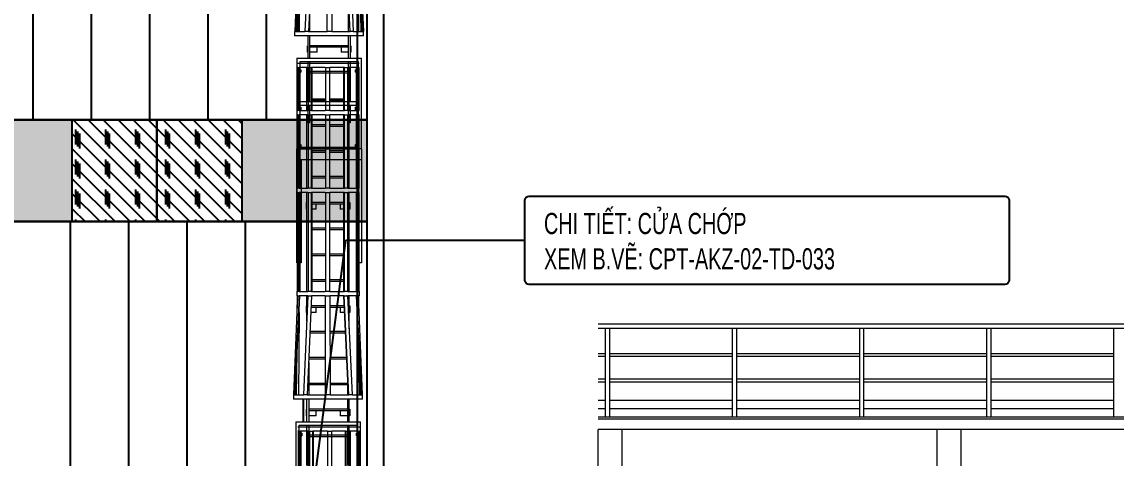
# Model space of a CAD drawing. Header units: inches. Extents: x 340055 to 349452, y -34649 to -30845.
# Drawn here: x 347370 to 347499.1, y -32048.1 to -31996.7 of the extents above; entities that cross this region are included whole.
import ezdxf

# ---------------------------------------------------------------- set-up
doc = ezdxf.new("R2010")
doc.units = ezdxf.units.IN
doc.header["$MEASUREMENT"] = 0
for name, color, linetype in [('3', 3, 'Continuous'), ('AZNB-BN-TL-A- X- POWDER ELEVATION X W$0$TL- Steel Platform Structure', 30, 'Continuous'), ('flashing', 6, 'Continuous'), ('ROOFING', 4, 'Continuous')]:
    doc.layers.add(name, color=color, linetype=linetype)
for name, color, linetype, lineweight in [('AZNB-BN-TL-A- X- POWDER ELEVATION X W$0$Q-SPCQ', 91, 'Continuous', 9), ('AZNB-BN-TL-A- X- POWDER ELEVATION X W$0$TL- LOUVER', 40, 'Continuous', 15), ('AZNB-BN-TL-A- X- POWDER ELEVATION X W$0$TL-PILING', 147, 'Continuous', 15)]:
    doc.layers.add(name, color=color, linetype=linetype, lineweight=lineweight)
doc.styles.add('ST1H', font='vnshxh.shx', dxfattribs={"width": 0.7})
doc.dimstyles.new('3', dxfattribs={"dimtxt": 3.5, "dimasz": 1.8, "dimexe": 1, "dimexo": 0, "dimgap": 1, "dimtad": 1, "dimdec": 0, "dimlfac": 3, "dimzin": 0, "dimdsep": 46, "dimtxsty": 'ST1H', "dimblk": 'OBLIQUE', "dimcen": 1, "dimdle": 1, "dimclrd": 8, "dimclre": 8, "dimclrt": 3, "dimadec": 0, "dimazin": 0, "dimtfac": 1, "dimtdec": 0, "dimtix": 1, "dimtofl": 0, "dimtmove": 1, "dimatfit": 3, "dimfxl": 0, "dimtolj": 1, "dimtzin": 0, "dimlwd": -1, "dimlwe": -1, "dimarcsym": 0})
pattern_1 = [(135, (0, 0), (-0.8838835, -0.8838835), []), (270, (6e-17, 0.884), (3.535534, -2e-16), [1.767767, -1.767767]), (270, (-0.221, 1.105), (3.535534, -2e-16), [1.767767, -1.767767]), (270, (-0.442, 1.326), (3.535534, -2e-16), [1.767767, -1.767767])]

# ---------------------------------------------------------------- blocks, each defined once
blk = doc.blocks.new('AZNB-BN-TL-A- X- POWDER ELEVATION X W$0$Ladder-Precision_Ladders-Fixed_Ladder_With_Cage_and_Rest_Platform - Fixed Ladder With Cage_ Walk-Thru _ Rest Platform-3366971-Section 74')
at = {"layer": 'AZNB-BN-TL-A- X- POWDER ELEVATION X W$0$Q-SPCQ', "color": 8}
for p, q in [((-36365, 14198), (-36365, 14148)), ((-36365, 14198), (-35628, 14198)), ((-36353, 14148), (-36365, 14148)), ((-36358, 13640), (-36358, 14148)), ((-36352, 14148), (-36336, 14148)), ((-36352, 14148), (-36352, 13640)), ((-36336, 13640), (-36336, 14148)), ((-36234, 14148), (-36336, 14148)), ((-36330, 14148), (-36330, 13640)), ((-36330, 14122), (-36318, 14122)), ((-36330, 14091), (-36318, 14091)), ((-36318, 14122), (-36318, 14091)), ((-36246, 13640), (-36246, 14148)), ((-36233, 14148), (-36211, 14148)), ((-36233, 14148), (-36233, 13640)), ((-36210, 14148), (-36192, 14148)), ((-36029, 14148), (-36193, 14148)), ((-36192, 13640), (-36192, 14148)), ((-36189, 14148), (-36189, 13640)), ((-36027, 14148), (-35977, 14148)), ((-36027, 14148), (-36027, 13640)), ((-35977, 13640), (-35977, 14148)), ((-35804, 14148), (-35977, 14148)), ((-35809, 13640), (-35809, 14148)), ((-35805, 14148), (-35780, 14148)), ((-35805, 14148), (-35805, 13640)), ((-35780, 14148), (-35763, 14148)), ((-35763, 13640), (-35763, 14148)), ((-35655, 14148), (-35763, 14148)), ((-35746, 13640), (-35746, 14148)), ((-35674, 14091), (-35674, 14122)), ((-35674, 14122), (-35662, 14122)), ((-35674, 14091), (-35662, 14091)), ((-35662, 13640), (-35662, 14148)), ((-35656, 14148), (-35639, 14148)), ((-35656, 14148), (-35656, 13640)), ((-35639, 13640), (-35639, 14148)), ((-35628, 14148), (-35639, 14148)), ((-35635, 14148), (-35635, 13640)), ((-36189, 13780), (-36027, 13780)), ((-36189, 13761), (-36027, 13761)), ((-35977, 13780), (-35809, 13780)), ((-35977, 13761), (-35809, 13761)), ((-36365, 13640), (-36365, 13589)), ((-36365, 13640), (-36353, 13640)), ((-36353, 13589), (-36365, 13589)), ((-36358, 12725), (-36358, 13589)), ((-36336, 13640), (-36352, 13640)), ((-36352, 13589), (-36336, 13589)), ((-36352, 13589), (-36352, 12725)), ((-36336, 13640), (-36234, 13640)), ((-36336, 12725), (-36336, 13589)), ((-36234, 13589), (-36336, 13589)), ((-36330, 13681), (-36318, 13681)), ((-36330, 13649), (-36318, 13649)), ((-36330, 13589), (-36330, 12725)), ((-36318, 13681), (-36318, 13649)), ((-36246, 12725), (-36246, 13589)), ((-36211, 13640), (-36233, 13640)), ((-36233, 13589), (-36211, 13589)), ((-36233, 13589), (-36233, 12725)), ((-36192, 13640), (-36210, 13640)), ((-36210, 13589), (-36192, 13589)), ((-36193, 13640), (-36029, 13640)), ((-36029, 13589), (-36193, 13589)), ((-36192, 12725), (-36192, 13589)), ((-36189, 13589), (-36189, 12725)), ((-35977, 13640), (-36027, 13640)), ((-36027, 13589), (-35977, 13589)), ((-36027, 13589), (-36027, 12725)), ((-35977, 13640), (-35804, 13640)), ((-35977, 12725), (-35977, 13589)), ((-35804, 13589), (-35977, 13589)), ((-35809, 12725), (-35809, 13589)), ((-35780, 13640), (-35805, 13640)), ((-35805, 13589), (-35780, 13589)), ((-35805, 13589), (-35805, 12725)), ((-35763, 13640), (-35780, 13640)), ((-35780, 13589), (-35763, 13589)), ((-35763, 13640), (-35655, 13640)), ((-35763, 12725), (-35763, 13589)), ((-35655, 13589), (-35763, 13589)), ((-35746, 12725), (-35746, 13589)), ((-35674, 13649), (-35674, 13681)), ((-35674, 13681), (-35662, 13681)), ((-35674, 13649), (-35662, 13649)), ((-35662, 12725), (-35662, 13589)), ((-35639, 13640), (-35656, 13640)), ((-35656, 13589), (-35639, 13589)), ((-35656, 13589), (-35656, 12725)), ((-35639, 13640), (-35628, 13640)), ((-35639, 12725), (-35639, 13589)), ((-35628, 13589), (-35639, 13589)), ((-35635, 13589), (-35635, 12725)), ((-36189, 13475), (-36027, 13475)), ((-36189, 13456), (-36027, 13456)), ((-35977, 13475), (-35809, 13475)), ((-35977, 13456), (-35809, 13456)), ((-36330, 13240), (-36318, 13240)), ((-36330, 13208), (-36318, 13208)), ((-36318, 13240), (-36318, 13208)), ((-36189, 13170), (-36027, 13170)), ((-35977, 13170), (-35809, 13170)), ((-35674, 13208), (-35674, 13240)), ((-35674, 13240), (-35662, 13240)), ((-35674, 13208), (-35662, 13208)), ((-36189, 13151), (-36027, 13151)), ((-35977, 13151), (-35809, 13151)), ((-36189, 12865), (-36027, 12865)), ((-36189, 12846), (-36027, 12846)), ((-35977, 12865), (-35809, 12865)), ((-35977, 12846), (-35809, 12846)), ((-36365, 12725), (-36365, 12674)), ((-36365, 12725), (-36353, 12725)), ((-36353, 12674), (-36365, 12674)), ((-36358, 11506), (-36358, 12674)), ((-36336, 12725), (-36352, 12725)), ((-36352, 12674), (-36336, 12674)), ((-36352, 12674), (-36352, 11506)), ((-36336, 12725), (-36234, 12725)), ((-36336, 11506), (-36336, 12674)), ((-36234, 12674), (-36336, 12674)), ((-36330, 12674), (-36330, 11506)), ((-36246, 11506), (-36246, 12674)), ((-36211, 12725), (-36233, 12725)), ((-36233, 12674), (-36211, 12674)), ((-36233, 12674), (-36233, 11506)), ((-36192, 12725), (-36210, 12725)), ((-36210, 12674), (-36192, 12674)), ((-36193, 12725), (-36029, 12725)), ((-36029, 12674), (-36193, 12674)), ((-36192, 11506), (-36192, 12674)), ((-36189, 12674), (-36189, 11506)), ((-35977, 12725), (-36027, 12725)), ((-36027, 12674), (-35977, 12674)), ((-36027, 12674), (-36027, 11506)), ((-35977, 12725), (-35804, 12725)), ((-35977, 11506), (-35977, 12674)), ((-35804, 12674), (-35977, 12674)), ((-35809, 11506), (-35809, 12674)), ((-35780, 12725), (-35805, 12725)), ((-35805, 12674), (-35780, 12674)), ((-35805, 12674), (-35805, 11506)), ((-35763, 12725), (-35780, 12725)), ((-35780, 12674), (-35763, 12674)), ((-35763, 12725), (-35655, 12725)), ((-35763, 11506), (-35763, 12674)), ((-35655, 12674), (-35763, 12674)), ((-35746, 11506), (-35746, 12674)), ((-35662, 11506), (-35662, 12674)), ((-35639, 12725), (-35656, 12725)), ((-35656, 12674), (-35639, 12674)), ((-35656, 12674), (-35656, 11506)), ((-35639, 12725), (-35628, 12725)), ((-35639, 11506), (-35639, 12674)), ((-35628, 12674), (-35639, 12674)), ((-35635, 12674), (-35635, 11506)), ((-36252, 12555), (-36246, 12555)), ((-36252, 12479), (-36252, 12555)), ((-36246, 12479), (-36246, 12555)), ((-36189, 12561), (-36027, 12561)), ((-36189, 12542), (-36027, 12542)), ((-36138, 12479), (-36138, 12542)), ((-35977, 12561), (-35809, 12561)), ((-35977, 12542), (-35809, 12542)), ((-35854, 12542), (-35854, 12479)), ((-35746, 12555), (-35739, 12555)), ((-35746, 12555), (-35746, 12479)), ((-35739, 12555), (-35739, 12479)), ((-36246, 12479), (-36252, 12479)), ((-36138, 12479), (-36189, 12479)), ((-35809, 12479), (-35854, 12479)), ((-35739, 12479), (-35746, 12479)), ((-36189, 12256), (-36027, 12256)), ((-36189, 12237), (-36027, 12237)), ((-35977, 12256), (-35809, 12256)), ((-35977, 12237), (-35809, 12237)), ((-36189, 11951), (-36027, 11951)), ((-36189, 11932), (-36027, 11932)), ((-35977, 11951), (-35809, 11951)), ((-35977, 11932), (-35809, 11932)), ((-36189, 11646), (-36027, 11646)), ((-36189, 11627), (-36027, 11627)), ((-35977, 11646), (-35809, 11646)), ((-35977, 11627), (-35809, 11627)), ((-36365, 11506), (-36365, 11455)), ((-36365, 11506), (-36353, 11506)), ((-36336, 11506), (-36352, 11506)), ((-36336, 11506), (-36234, 11506)), ((-36211, 11506), (-36233, 11506)), ((-36192, 11506), (-36210, 11506)), ((-36193, 11506), (-36029, 11506)), ((-35977, 11506), (-36027, 11506)), ((-35977, 11506), (-35804, 11506)), ((-35780, 11506), (-35805, 11506)), ((-35763, 11506), (-35780, 11506)), ((-35763, 11506), (-35655, 11506)), ((-35639, 11506), (-35656, 11506)), ((-35639, 11506), (-35626, 11506)), ((-35626, 11455), (-35626, 11506)), ((-36400, 10287), (-36352, 11455)), ((-36336, 11455), (-36391, 10287)), ((-36385, 10287), (-36330, 11455)), ((-36353, 11455), (-36365, 11455)), ((-36361, 11252), (-36358, 11455)), ((-36352, 11455), (-36336, 11455)), ((-36234, 11455), (-36336, 11455)), ((-36281, 10287), (-36233, 11455)), ((-36246, 11155), (-36246, 11455)), ((-36192, 11455), (-36243, 10287)), ((-36239, 10287), (-36189, 11455)), ((-36233, 11455), (-36211, 11455)), ((-36210, 11455), (-36192, 11455)), ((-36029, 11455), (-36193, 11455)), ((-36027, 11455), (-35977, 11455)), ((-36027, 10287), (-36027, 11455)), ((-35977, 11455), (-35973, 10287)), ((-35805, 11455), (-35977, 11455)), ((-35756, 10287), (-35809, 11455)), ((-35805, 11455), (-35781, 11455)), ((-35753, 10287), (-35805, 11455)), ((-35778, 11455), (-35781, 11455)), ((-35778, 11455), (-35764, 11455)), ((-35710, 10287), (-35764, 11455)), ((-35655, 11455), (-35763, 11455)), ((-35746, 11068), (-35746, 11455)), ((-35607, 10287), (-35662, 11455)), ((-35656, 11455), (-35639, 11455)), ((-35601, 10287), (-35656, 11455)), ((-35591, 10287), (-35639, 11455)), ((-35626, 11455), (-35639, 11455)), ((-35633, 11310), (-35635, 11455)), ((-36339, 11259), (-36346, 10287)), ((-36252, 11336), (-36246, 11336)), ((-36252, 11260), (-36252, 11336)), ((-36246, 11260), (-36252, 11260)), ((-36246, 11260), (-36246, 11336)), ((-36138, 11260), (-36197, 11260)), ((-36195, 11322), (-36027, 11322)), ((-36194, 11341), (-36027, 11341)), ((-36138, 11260), (-36138, 11322)), ((-35976, 11341), (-35803, 11341)), ((-35976, 11322), (-35803, 11322)), ((-35854, 11322), (-35854, 11260)), ((-35800, 11260), (-35854, 11260)), ((-35746, 11336), (-35739, 11336)), ((-35746, 11336), (-35746, 11260)), ((-35739, 11260), (-35746, 11260)), ((-35739, 11336), (-35739, 11260)), ((-35655, 11304), (-35649, 10287)), ((-36208, 11018), (-36027, 11018)), ((-36207, 11037), (-36027, 11037)), ((-35975, 11037), (-35790, 11037)), ((-35975, 11018), (-35789, 11018)), ((-35626, 10287), (-35634, 10854)), ((-36368, 10287), (-36361, 10790)), ((-36220, 10732), (-36027, 10732)), ((-35974, 10732), (-35776, 10732)), ((-36374, 10287), (-36370, 10603)), ((-36223, 10670), (-36223, 10287)), ((-36221, 10713), (-36027, 10713)), ((-35974, 10713), (-35775, 10713)), ((-35620, 10287), (-35625, 10671)), ((-35769, 10563), (-35769, 10287)), ((-36223, 10427), (-36027, 10427)), ((-36223, 10408), (-36027, 10408)), ((-35973, 10427), (-35769, 10427)), ((-35973, 10408), (-35769, 10408)), ((-36403, 10287), (-36403, 10236)), ((-36403, 10287), (-36401, 10287)), ((-35589, 10236), (-36403, 10236)), ((-36391, 10287), (-36400, 10287)), ((-36390, 10287), (-36282, 10287)), ((-36243, 10287), (-36281, 10287)), ((-36246, 9970), (-36246, 10236)), ((-36243, 10287), (-36027, 10287)), ((-36223, 10236), (-36223, 9970)), ((-35973, 10287), (-36027, 10287)), ((-35973, 10287), (-35752, 10287)), ((-35769, 10236), (-35769, 9970)), ((-35710, 10287), (-35753, 10287)), ((-35746, 9970), (-35746, 10236)), ((-35710, 10287), (-35601, 10287)), ((-35591, 10287), (-35601, 10287)), ((-35591, 10287), (-35589, 10287)), ((-35589, 10236), (-35589, 10287)), ((-36252, 10117), (-36246, 10117)), ((-36252, 10041), (-36252, 10117)), ((-36246, 10041), (-36246, 10117)), ((-36223, 10122), (-35769, 10122)), ((-36223, 10103), (-35769, 10103)), ((-36138, 10041), (-36138, 10103)), ((-35854, 10103), (-35854, 10041)), ((-35746, 10117), (-35739, 10117)), ((-35746, 10117), (-35746, 10041)), ((-35739, 10117), (-35739, 10041)), ((-36377, 9970), (-35615, 9970)), ((-36377, 9970), (-36377, 8903)), ((-36246, 10041), (-36252, 10041)), ((-36138, 10041), (-36223, 10041)), ((-35769, 10041), (-35854, 10041)), ((-35739, 10041), (-35746, 10041)), ((-35615, 8903), (-35615, 9970)), ((-36339, 9456), (-36339, 9932)), ((-36339, 9932), (-35653, 9932)), ((-36246, 9456), (-36246, 9932)), ((-36223, 9932), (-36223, 9456)), ((-36223, 9817), (-35769, 9817)), ((-35769, 9932), (-35769, 9456)), ((-35746, 9456), (-35746, 9932)), ((-35653, 9932), (-35653, 9456)), ((-36223, 9798), (-35769, 9798))]:
    blk.add_line(p, q, dxfattribs=at)
blk = doc.blocks.new('AZNB-BN-TL-A- X- POWDER ELEVATION X W$0$Ladder-Precision_Ladders-Fixed_Ladder_With_Cage_and_Rest_Platform - Fixed Ladder With Cage_ Walk-Thru _ Rest Platform-3366764-Section 74')
at = {"layer": 'AZNB-BN-TL-A- X- POWDER ELEVATION X W$0$Q-SPCQ', "color": 8}
for p, q in [((-35615, 9912), (-34878, 9912)), ((-35605, 9861), (-35615, 9861)), ((-35608, 9353), (-35608, 9861)), ((-35604, 9861), (-35587, 9861)), ((-35604, 9861), (-35604, 9353)), ((-35481, 9861), (-35588, 9861)), ((-35587, 9353), (-35587, 9861)), ((-35581, 9861), (-35581, 9353)), ((-35581, 9836), (-35569, 9836)), ((-35569, 9836), (-35569, 9804)), ((-35497, 9861), (-35497, 9353)), ((-35480, 9861), (-35463, 9861)), ((-35480, 9861), (-35480, 9353)), ((-35463, 9861), (-35438, 9861)), ((-35267, 9861), (-35439, 9861)), ((-35438, 9353), (-35438, 9861)), ((-35435, 9861), (-35435, 9353)), ((-35267, 9861), (-35216, 9861)), ((-35267, 9861), (-35267, 9353)), ((-35216, 9353), (-35216, 9861)), ((-35050, 9861), (-35215, 9861)), ((-35055, 9353), (-35055, 9861)), ((-35051, 9861), (-35033, 9861)), ((-35051, 9861), (-35051, 9353)), ((-35032, 9861), (-35010, 9861)), ((-35010, 9353), (-35010, 9861)), ((-34907, 9861), (-35009, 9861)), ((-34998, 9861), (-34998, 9353)), ((-34926, 9804), (-34926, 9836)), ((-34926, 9836), (-34913, 9836)), ((-34913, 9353), (-34913, 9861)), ((-34908, 9861), (-34891, 9861)), ((-34908, 9861), (-34908, 9353)), ((-34891, 9353), (-34891, 9861)), ((-34878, 9861), (-34890, 9861)), ((-34886, 9861), (-34886, 9353)), ((-34878, 9861), (-34878, 9912)), ((-35581, 9804), (-35569, 9804)), ((-34926, 9804), (-34913, 9804))]:
    blk.add_line(p, q, dxfattribs=at)
blk = doc.blocks.new('AZNB-BN-TL-A- X- POWDER ELEVATION X W$0$Ladder-Precision_Ladders-Fixed_Ladder_With_Cage_and_Rest_Platform - Fixed Ladder With Cage_ Walk-Thru _ Rest Platform-3367828-Section 74')
at = {"layer": 'AZNB-BN-TL-A- X- POWDER ELEVATION X W$0$Q-SPCQ', "color": 8}
for p, q in [((-35604, 15742), (-35652, 14573)), ((-35587, 15742), (-35642, 14573)), ((-35581, 15742), (-35636, 14573)), ((-35480, 15742), (-35533, 14573)), ((-35438, 15742), (-35490, 14573)), ((-35435, 15742), (-35487, 14573)), ((-35270, 14573), (-35267, 15742)), ((-35216, 15742), (-35216, 14573)), ((-35054, 15742), (-35004, 14573)), ((-35001, 14573), (-35051, 15742)), ((-35010, 15742), (-34962, 14573)), ((-34913, 15742), (-34858, 14573)), ((-34853, 14573), (-34908, 15742)), ((-34891, 15742), (-34843, 14573)), ((-35595, 14573), (-35588, 15591)), ((-34897, 14573), (-34904, 15546)), ((-35610, 15140), (-35617, 14573)), ((-34882, 15076), (-34875, 14573)), ((-35618, 14957), (-35623, 14573)), ((-35475, 14573), (-35475, 14849)), ((-35020, 14573), (-35020, 14957)), ((-34873, 14889), (-34869, 14573)), ((-35654, 14573), (-35654, 14522)), ((-35654, 14573), (-35653, 14573)), ((-34841, 14522), (-35654, 14522)), ((-35642, 14573), (-35652, 14573)), ((-35642, 14573), (-35533, 14573)), ((-35490, 14573), (-35533, 14573)), ((-35497, 14522), (-35497, 14256)), ((-35491, 14573), (-35270, 14573)), ((-35475, 14256), (-35475, 14522)), ((-35216, 14573), (-35270, 14573)), ((-35216, 14573), (-35000, 14573)), ((-35020, 14256), (-35020, 14522)), ((-34962, 14573), (-35001, 14573)), ((-34998, 14522), (-34998, 14256)), ((-34962, 14573), (-34853, 14573)), ((-34843, 14573), (-34853, 14573)), ((-34843, 14573), (-34841, 14573)), ((-34841, 14522), (-34841, 14573)), ((-35504, 14403), (-35497, 14403)), ((-35504, 14327), (-35504, 14403)), ((-35497, 14327), (-35497, 14403)), ((-35475, 14409), (-35020, 14409)), ((-35475, 14390), (-35020, 14390)), ((-35389, 14327), (-35389, 14390)), ((-35106, 14390), (-35106, 14327)), ((-34998, 14403), (-34991, 14403)), ((-34998, 14403), (-34998, 14327)), ((-34991, 14403), (-34991, 14327)), ((-35629, 14256), (-34867, 14256)), ((-35629, 14256), (-35629, 13189)), ((-35590, 13742), (-35590, 14218)), ((-35590, 14218), (-34905, 14218)), ((-35497, 14327), (-35504, 14327)), ((-35497, 14218), (-35497, 13742)), ((-35389, 14327), (-35475, 14327)), ((-35475, 13742), (-35475, 14218)), ((-35020, 14327), (-35106, 14327)), ((-35020, 13742), (-35020, 14218)), ((-34991, 14327), (-34998, 14327)), ((-34998, 14218), (-34998, 13742)), ((-34905, 14218), (-34905, 13742)), ((-34867, 13189), (-34867, 14256)), ((-35475, 14104), (-35020, 14104)), ((-35475, 14085), (-35020, 14085)), ((-34905, 13742), (-35590, 13742)), ((-35590, 13189), (-35590, 13704)), ((-35590, 13704), (-34905, 13704)), ((-35497, 13704), (-35497, 13494)), ((-35475, 13494), (-35475, 13704)), ((-35020, 13494), (-35020, 13704)), ((-34998, 13704), (-34998, 13494)), ((-34905, 13704), (-34905, 13189)), ((-35475, 13494), (-35497, 13494)), ((-34998, 13494), (-35020, 13494)), ((-35629, 13062), (-35629, 13189)), ((-34867, 13189), (-35629, 13189)), ((-35590, 13189), (-35629, 13189)), ((-35590, 13189), (-35590, 13208)), ((-35590, 13208), (-34905, 13208)), ((-35590, 13189), (-34905, 13189)), ((-34905, 13208), (-34905, 13189)), ((-34867, 13189), (-34905, 13189)), ((-34867, 13189), (-34867, 13062)), ((-35629, 11843), (-35629, 13062)), ((-35629, 13062), (-34867, 13062)), ((-35578, 13062), (-35578, 11843)), ((-34917, 11843), (-34917, 13062)), ((-34867, 13062), (-34867, 11843)), ((-35578, 11843), (-35629, 11843)), ((-34867, 11843), (-34917, 11843))]:
    blk.add_line(p, q, dxfattribs=at)
blk = doc.blocks.new('A$C69525F90')
at = {"true_color": 0xfa051e}
h = blk.add_hatch(dxfattribs=at)
h.set_pattern_fill('ANSI33', color=1, scale=15, angle=45, style=0)
h.set_pattern_definition([(90, (-340058.5945, 33957.2308), (-3.75, 7e-16), []), (90, (-340056.7195, 33959.1058), (-3.75, 7e-16), [1.875, -0.9375])])
h.paths.add_polyline_path([(71.95, 0), (71.95, 12), (36.98, 12), (36.98, 0)])
h.paths.add_polyline_path([(123.95, 0), (123.95, 12), (91.95, 12), (91.95, 0)])
h.paths.add_polyline_path([(175.95, 0), (175.95, 12), (143.95, 12), (143.95, 0)])
h.paths.add_polyline_path([(228.3, 0), (228.3, 12), (195.95, 12), (195.95, 0)])
h.paths.add_polyline_path([(278.8, 0), (278.8, 12), (248.3, 12), (248.3, 0)])
h.paths.add_polyline_path([(349.73, 12), (349.73, 0), (364.5, 0), (364.5, 12)])
h.paths.add_polyline_path([(329.73, 0), (329.73, 12), (298.8, 12), (298.8, 0)])
at = {"true_color": 0x2808f7}
h = blk.add_hatch(dxfattribs=at)
h.set_pattern_fill('CORK', color=180, scale=10, angle=135, style=0)
h.set_pattern_definition(pattern_1)
h.paths.add_polyline_path([(329.73, 12), (339.73, 12), (339.73, 0), (329.73, 0)])
h = blk.add_hatch(dxfattribs=at)
h.set_pattern_fill('CORK', color=180, scale=10, angle=135, style=0)
h.set_pattern_definition(pattern_1)
h.paths.add_polyline_path([(339.73, 12), (349.73, 12), (349.73, 0), (339.73, 0)])
at = {"color": 1, "true_color": 0xfa051e}
blk.add_lwpolyline([(0, 12), (364.5, 12), (364.5, 0), (0, 0)], close=True, dxfattribs=at)
at = {"color": 180, "true_color": 0x2808f7}
for points in [[(329.73, 12), (339.73, 12), (339.73, 0), (329.73, 0)], [(339.73, 12), (349.73, 12), (349.73, 0), (339.73, 0)]]:
    blk.add_lwpolyline(points, close=True, dxfattribs=at)
blk = doc.blocks.new('_Oblique')
at = {"color": 0, "linetype": 'ByBlock', "lineweight": -2}
blk.add_line((-0.5, -0.5), (0.5, 0.5), dxfattribs=at)

msp = doc.modelspace()

# ---------------------------------------------------------------- hatches: boundary and pattern name
at = {"layer": 'ROOFING'}
h = msp.add_hatch(dxfattribs=at)
h.set_pattern_fill('ANSI31', color=3, scale=55, angle=45, style=0)
h.set_pattern_definition([(90, (672.007, 3803.1944), (-6.875, 1e-15), [])])
h.paths.add_polyline_path([(347046.2487, -31965.2354), (347046.2487, -32008.2354), (347402.4793, -32008.2354), (347402.4793, -32000.9838), (347403.7903, -32000.9838), (347403.7903, -32000.2738), (347403.7268, -32000.2738), (347403.7268, -31999.5118), (347403.7903, -31998.3218), (347402.2207, -31998.3218), (347402.2207, -31997.8138), (347402.2444, -31997.8138), (347402.6652, -31987.5863), (347402.6843, -31986.1298), (347402.5957, -31986.1298), (347402.5957, -31985.6218), (347402.6836, -31985.6218), (347402.6836, -31982.2503), (347402.6094, -31982.2503), (347402.6094, -31970.0583), (347402.6094, -31968.7883), (347402.6094, -31965.2354)])
h = msp.add_hatch(dxfattribs=at)
h.set_pattern_fill('ANSI31', color=3, scale=55, angle=45, style=0)
h.set_pattern_definition([(90, (6987.654, 2046.995), (-6.875, 1e-15), [])])
h.paths.add_polyline_path([(347402.3629, -32063.2354), (347402.3629, -32055.7853), (347402.3629, -32054.5153), (347402.3629, -32043.8473), (347403.6738, -32043.8473), (347403.6738, -32043.1373), (347403.6103, -32043.1373), (347403.6103, -32042.3233), (347403.6738, -32042.3233), (347403.6738, -32041.1853), (347402.1043, -32041.1853), (347402.1043, -32040.6773), (347402.1312, -32040.6773), (347402.5237, -32031.0302), (347402.5528, -32028.9933), (347402.4793, -32028.9933), (347402.4793, -32028.4853), (347402.5528, -32028.4853), (347402.5528, -32025.1138), (347402.4793, -32025.1138), (347402.4793, -32020.2354), (347046.2487, -32020.2354), (347046.2487, -32063.2354)])
h.paths.add_polyline_path([(347394.8096, -32109.3458), (347394.8096, -32104.9388), (347394.7217, -32104.9388), (347394.7217, -32104.4308), (347394.8096, -32104.4308), (347394.8096, -32095.7948), (347394.7217, -32095.7948), (347394.7217, -32095.2868), (347395.9163, -32095.2868), (347395.9163, -32094.8129), (347395.9163, -32094.7108), (347396.1452, -32094.7108), (347396.1452, -32095.2868), (347400.688, -32095.2868), (347400.688, -32094.8129), (347400.688, -32094.7108), (347400.9169, -32094.7108), (347400.9169, -32094.8129), (347400.9169, -32095.3458), (347400.9143, -32095.3458), (347400.9143, -32097.2508), (347400.9778, -32097.2508), (347400.9778, -32098.0128), (347400.9143, -32098.0128), (347400.9143, -32104.4308), (347402.1089, -32104.4308), (347402.1089, -32104.9388), (347402.0353, -32104.9388), (347402.0353, -32109.3458), (347402.4793, -32109.3458), (347402.4793, -32106.6488), (347402.4793, -32105.3788), (347402.4793, -32094.7108), (347403.7903, -32094.7108), (347403.7903, -32093.0008), (347403.7268, -32093.0008), (347403.7268, -32092.2388), (347403.7903, -32092.2388), (347403.7903, -32084.0488), (347402.2207, -32084.0488), (347402.2207, -32083.5408), (347402.2444, -32083.5408), (347402.5861, -32075.2354), (347046.2487, -32075.2354), (347046.2487, -32109.3458)])

# ---------------------------------------------------------------- linework, layer by layer
at = {"color": 8}
msp.add_lwpolyline([(347046.2487, -31872.4949), (347409.5913, -31872.4949), (347409.5913, -32109.3458), (347046.2487, -32109.3458)], close=True, dxfattribs=at)
at = {"layer": 'AZNB-BN-TL-A- X- POWDER ELEVATION X W$0$TL- LOUVER'}
for p, q in [((347410.7494, -32013.3449), (347410.7494, -32025.3449)), ((347409.7494, -32014.3449), (347409.7494, -32024.3449))]:
    msp.add_line(p, q, dxfattribs=at)
at = {"layer": 'AZNB-BN-TL-A- X- POWDER ELEVATION X W$0$TL- Steel Platform Structure', "lineweight": 0, "ltscale": 1e-09}
for p, q in [((347523.9071, -32043.2867), (347438.0325, -32043.2867)), ((347523.9071, -32043.5367), (347438.0325, -32043.5367)), ((347438.0325, -32143.3365), (347438.0325, -32044.7367)), ((347523.9071, -32044.7367), (347438.0325, -32044.7367)), ((347440.8325, -32044.7367), (347440.8325, -32143.3365)), ((347478.0325, -32143.3365), (347478.0325, -32044.7367)), ((347480.8325, -32044.7367), (347480.8325, -32143.3365))]:
    msp.add_line(p, q, dxfattribs=at)
at = {"layer": 'AZNB-BN-TL-A- X- POWDER ELEVATION X W$0$TL-PILING', "lineweight": 0, "ltscale": 1e-09}
for p, q in [((347438.0325, -32032.2867), (347513.8908, -32032.2867)), ((347438.0325, -32032.7867), (347513.8908, -32032.7867)), ((347438.8908, -32043.2867), (347438.8908, -32032.7867)), ((347439.3908, -32043.2867), (347439.3908, -32032.7867)), ((347453.8908, -32043.2867), (347453.8908, -32032.7867)), ((347454.3908, -32043.2867), (347454.3908, -32032.7867)), ((347468.8908, -32043.2867), (347468.8908, -32032.7867)), ((347469.3908, -32043.2867), (347469.3908, -32032.7867)), ((347483.8908, -32043.2867), (347483.8908, -32032.7867)), ((347484.3908, -32043.2867), (347484.3908, -32032.7867)), ((347498.8908, -32043.2867), (347498.8908, -32032.7867)), ((347438.0325, -32035.7867), (347438.8908, -32035.7867)), ((347438.0325, -32036.1267), (347438.8908, -32036.1267)), ((347439.3908, -32035.7867), (347453.8908, -32035.7867)), ((347439.3908, -32036.1267), (347453.8908, -32036.1267)), ((347454.3908, -32035.7867), (347468.8908, -32035.7867)), ((347454.3908, -32036.1267), (347468.8908, -32036.1267)), ((347469.3908, -32035.7867), (347483.8908, -32035.7867)), ((347469.3908, -32036.1267), (347483.8908, -32036.1267)), ((347484.3908, -32035.7867), (347498.8908, -32035.7867)), ((347484.3908, -32036.1267), (347498.8908, -32036.1267)), ((347438.0325, -32038.7867), (347438.8908, -32038.7867)), ((347438.0325, -32039.1267), (347438.8908, -32039.1267)), ((347439.3908, -32038.7867), (347453.8908, -32038.7867)), ((347439.3908, -32039.1267), (347453.8908, -32039.1267)), ((347454.3908, -32038.7867), (347468.8908, -32038.7867)), ((347454.3908, -32039.1267), (347468.8908, -32039.1267)), ((347469.3908, -32038.7867), (347483.8908, -32038.7867)), ((347469.3908, -32039.1267), (347483.8908, -32039.1267)), ((347484.3908, -32038.7867), (347498.8908, -32038.7867)), ((347484.3908, -32039.1267), (347498.8908, -32039.1267)), ((347438.0325, -32041.2914), (347438.8908, -32041.2914)), ((347439.3908, -32041.2914), (347453.8908, -32041.2914)), ((347454.3908, -32041.2914), (347468.8908, -32041.2914)), ((347469.3908, -32041.2914), (347483.8908, -32041.2914)), ((347484.3908, -32041.2914), (347498.8908, -32041.2914)), ((347438.0325, -32042.2914), (347438.8908, -32042.2914)), ((347439.3908, -32042.2914), (347453.8908, -32042.2914)), ((347454.3908, -32042.2914), (347468.8908, -32042.2914)), ((347469.3908, -32042.2914), (347483.8908, -32042.2914)), ((347484.3908, -32042.2914), (347498.8908, -32042.2914))]:
    msp.add_line(p, q, dxfattribs=at)
at = {"layer": 'flashing'}
msp.add_lwpolyline([(347410.7492, -32057.6458), (347412.7492, -32057.6458), (347412.7492, -31892.4949), (347410.7492, -31892.4949)], close=True, dxfattribs=at)
at = {"layer": 'ROOFING', "color": 3}
for points in [[(347046.2487, -31965.2354), (347410.7492, -31965.2354), (347410.7492, -32008.2354), (347046.2487, -32008.2354)], [(347046.2487, -32020.2354), (347410.7492, -32020.2354), (347410.7492, -32063.2354), (347046.2487, -32063.2354)]]:
    msp.add_lwpolyline(points, close=True, dxfattribs=at)

# ---------------------------------------------------------------- block references
at = {"color": 8}
msp.add_blockref('A$C69525F90', (347046.2485, -32020.2355), dxfattribs=at)
at = {"layer": 'AZNB-BN-TL-A- X- POWDER ELEVATION X W$0$Q-SPCQ', "xscale": 0.01000000000931323, "yscale": 0.01000000000931323, "zscale": 0.01000000000931323}
for name, p in [('AZNB-BN-TL-A- X- POWDER ELEVATION X W$0$Ladder-Precision_Ladders-Fixed_Ladder_With_Cage_and_Rest_Platform - Fixed Ladder With Cage_ Walk-Thru _ Rest Platform-3367828-Section 74', (347758.7644, -32143.5458)), ('AZNB-BN-TL-A- X- POWDER ELEVATION X W$0$Ladder-Precision_Ladders-Fixed_Ladder_With_Cage_and_Rest_Platform - Fixed Ladder With Cage_ Walk-Thru _ Rest Platform-3366971-Section 74', (347766.13, -32143.5458)), ('AZNB-BN-TL-A- X- POWDER ELEVATION X W$0$Ladder-Precision_Ladders-Fixed_Ladder_With_Cage_and_Rest_Platform - Fixed Ladder With Cage_ Walk-Thru _ Rest Platform-3366764-Section 74', (347758.7644, -32143.5458))]:
    msp.add_blockref(name, p, dxfattribs=at)

# ---------------------------------------------------------------- texts
at = {"layer": '3', "insert": (347431.6405, -32022.5651), "char_height": 2.5, "attachment_point": 4, "style": 'ST1H', "bg_fill": 2}
msp.add_mtext('\\A1;CHI TIÕT: CöA CHíP\\PXEM b.VÏ: CPT-AKZ-02-TD-033', dxfattribs=at)

# ---------------------------------------------------------------- leaders
at = {"color": 9}
msp.add_leader([(347402.6836, -32065.5068), (347408.2476, -32022.4404), (347429.3965, -32022.4404)], dimstyle='3', override={"dimgap": 1, "dimtad": 0}, dxfattribs=at)

# ---------------------------------------------------------------- next in the draw order: linework, layer by layer
at = {"color": 240, "true_color": 0xf90627}
msp.add_lwpolyline([(347429.8965, -32017.223), (347486.0061, -32017.223, -0.41421356), (347486.5061, -32017.723), (347486.5061, -32027.1577, -0.41421356), (347486.0061, -32027.6577), (347429.8965, -32027.6577, -0.41421356), (347429.3965, -32027.1577), (347429.3965, -32017.723, -0.41421356)], format="xyb", close=True, dxfattribs=at)

doc.saveas('drawing.dxf')
